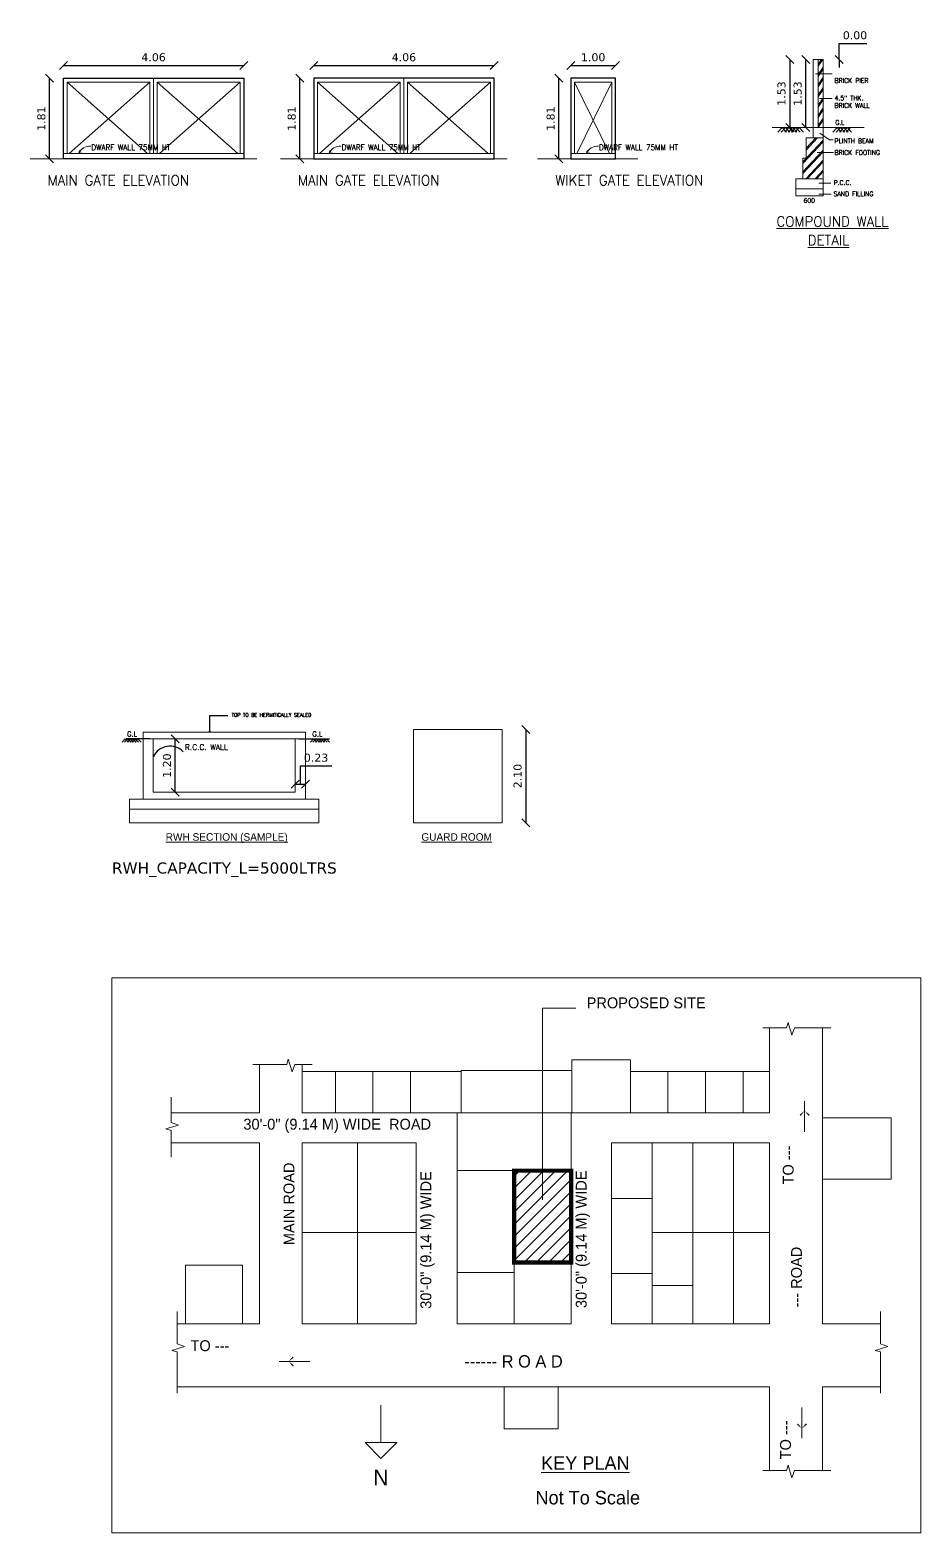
# Model space of a CAD drawing. Header units: metres. Extents: x 609 to 1377, y 679 to 857.
# Drawn here: x 1074.81 to 1094.86, y 684.39 to 718.2 of the extents above; entities that cross this region are included whole.
import ezdxf
from ezdxf.enums import TextEntityAlignment as Align

# ---------------------------------------------------------------- set-up
doc = ezdxf.new("R2010")
doc.units = ezdxf.units.M
doc.header["$MEASUREMENT"] = 0
doc.header["$PDMODE"] = 2
doc.header["$PDSIZE"] = 50
doc.layers.get('0').update_dxf_attribs({"lineweight": 0})
doc.layers.get('Defpoints').update_dxf_attribs({"lineweight": 0})
for name, color, linetype in [('COMPOUNDWALL', 58, 'Continuous'), ('FURN', 251, 'Continuous'), ('GUARD_ROOM', 2, 'Continuous'), ('MAIN_GATE', 57, 'Continuous'), ('RWH', 130, 'Continuous'), ('TE', 7, 'Continuous'), ('WAL', 1, 'Continuous'), ('WICKET_GATE', 57, 'Continuous')]:
    doc.layers.add(name, color=color, linetype=linetype)
for name, color, linetype, lineweight in [('DIM', 3, 'Continuous', 0), ('ED', 30, 'Continuous', 0), ('LOCATION_PLAN', 7, 'Continuous', 0), ('TEXT', 7, 'Continuous', 0), ('wall', 7, 'Continuous', 0)]:
    doc.layers.add(name, color=color, linetype=linetype, lineweight=lineweight)
doc.styles.add('S2', font='GOTHIC.TTF')
doc.styles.get("Standard").update_dxf_attribs({"font": 'verdana.ttf', "height": 0.18})
doc.styles.add('T', font='ROMAND.shx', dxfattribs={"width": 0.9, "height": 10})
doc.styles.add('T1', font='ROMANS.shx', dxfattribs={"width": 0.96, "height": 4})
doc.styles.add('UATEXT', font='GOTHIC.TTF')
doc.styles.add('USA TEXT', font='GOTHIC.TTF', dxfattribs={"width": 0.8})
doc.dimstyles.get("Standard").update_dxf_attribs({"dimscale": 0, "dimtxt": 0.18, "dimasz": 0.18, "dimexe": 0.18, "dimexo": 0.0625, "dimgap": 0.09, "dimtad": 1, "dimtoh": 1, "dimzin": 0, "dimdsep": 46, "dimtxsty": 'Standard', "dimblk": 'OBLIQUE', "dimcen": 0.09, "dimse1": 1, "dimse2": 1, "dimadec": 0, "dimazin": 0, "dimtfac": 1, "dimtofl": 0, "dimtmove": 0, "dimatfit": 3, "dimldrblk": 'OBLIQUE', "dimfxl": 1, "dimtolj": 1, "dimtzin": 0, "dimarcsym": 0})

# ---------------------------------------------------------------- blocks, each defined once
blk = doc.blocks.new('ARROW2')
at = {"layer": 'FURN'}
for points in [[(0, 0, 0, 1.41, 0), (-4, 4, 1.41, 1.41, 0)], [(0, 0, 0, 1.41, 0), (4, 4, 1.41, 1.41, 0)]]:
    blk.add_lwpolyline(points, format="xyseb", dxfattribs=at)
blk = doc.blocks.new('_Oblique')
at = {"color": 0, "linetype": 'ByBlock', "lineweight": -2}
blk.add_line((-0.5, -0.5), (0.5, 0.5), dxfattribs=at)
blk = doc.blocks.new('*D119')
at = {"layer": 'Defpoints', "color": 0}
for p in [(1085.435, 702.467), (1085.435, 700.367), (1085.966, 700.367)]:
    blk.add_point(p, dxfattribs=at)
at = {"layer": 'GUARD_ROOM', "color": 0, "lineweight": -2}
blk.add_line((1085.966, 702.467), (1085.966, 700.367), dxfattribs=at)
at = {"layer": 'GUARD_ROOM', "color": 0, "lineweight": -2, "xscale": 0.18, "yscale": 0.18, "zscale": 0.18}
for p, rotation in [((1085.966, 702.467), 90), ((1085.966, 700.367), 270)]:
    blk.add_blockref('_Oblique', p, dxfattribs=dict(at, rotation=rotation))
at = {"layer": 'GUARD_ROOM', "color": 0, "insert": (1085.782, 701.417), "char_height": 0.18, "attachment_point": 5, "rotation": 90}
blk.add_mtext('\\A1;2.10', dxfattribs=at)
blk = doc.blocks.new('*D120')
at = {"layer": 'COMPOUNDWALL', "color": 0, "lineweight": -2}
blk.add_line((1092.269, 716.007), (1092.269, 717.54), dxfattribs=at)
at = {"layer": 'Defpoints', "color": 0}
for p in [(1092.269, 717.54), (1092.545, 717.54), (1092.545, 716.007)]:
    blk.add_point(p, dxfattribs=at)
at = {"layer": 'COMPOUNDWALL', "color": 0, "lineweight": -2, "xscale": 0.18, "yscale": 0.18, "zscale": 0.18}
for p, rotation in [((1092.269, 717.54), 90), ((1092.269, 716.007), 270)]:
    blk.add_blockref('_Oblique', p, dxfattribs=dict(at, rotation=rotation))
at = {"layer": 'COMPOUNDWALL', "color": 0, "insert": (1092.085, 716.773), "char_height": 0.18, "attachment_point": 5, "rotation": 90}
blk.add_mtext('\\A1;1.53', dxfattribs=at)
blk = doc.blocks.new('*D121')
at = {"layer": 'COMPOUNDWALL', "color": 0, "lineweight": -2}
blk.add_line((1091.905, 717.54), (1091.905, 716.007), dxfattribs=at)
at = {"layer": 'Defpoints', "color": 0}
for p in [(1092.545, 717.54), (1091.905, 716.007), (1092.545, 716.007)]:
    blk.add_point(p, dxfattribs=at)
at = {"layer": 'COMPOUNDWALL', "color": 0, "lineweight": -2, "xscale": 0.18, "yscale": 0.18, "zscale": 0.18}
for p, rotation in [((1091.905, 717.54), 90), ((1091.905, 716.007), 270)]:
    blk.add_blockref('_Oblique', p, dxfattribs=dict(at, rotation=rotation))
at = {"layer": 'COMPOUNDWALL', "color": 0, "insert": (1091.721, 716.773), "char_height": 0.18, "attachment_point": 5, "rotation": 90}
blk.add_mtext('\\A1;1.53', dxfattribs=at)
blk = doc.blocks.new('*D122')
at = {"layer": 'COMPOUNDWALL', "color": 0, "lineweight": -2}
for p, q in [((1093.02, 717.54), (1093.02, 717.9)), ((1093.02, 717.9), (1093.639, 717.9)), ((1093.02, 717.54), (1093.02, 717.36))]:
    blk.add_line(p, q, dxfattribs=at)
at = {"layer": 'Defpoints', "color": 0}
for p in [(1092.545, 717.54), (1092.545, 717.54), (1093.02, 717.54)]:
    blk.add_point(p, dxfattribs=at)
at = {"layer": 'COMPOUNDWALL', "color": 0, "lineweight": -2, "xscale": 0.18, "yscale": 0.18, "zscale": 0.18}
for rotation in [90, 270]:
    blk.add_blockref('_Oblique', (1093.02, 717.54), dxfattribs=dict(at, rotation=rotation))
at = {"layer": 'COMPOUNDWALL', "color": 0, "insert": (1093.375, 718.084), "char_height": 0.18, "attachment_point": 5}
blk.add_mtext('\\A1;0.00', dxfattribs=at)
blk = doc.blocks.new('*D138')
at = {"layer": 'Defpoints', "color": 0}
for p in [(1080.777, 701.052), (1081.005, 701.232), (1081.005, 701.052)]:
    blk.add_point(p, dxfattribs=at)
at = {"layer": 'ED', "color": 0, "lineweight": -2}
for p, q in [((1080.891, 701.232), (1080.891, 701.645)), ((1080.891, 701.645), (1081.598, 701.645)), ((1080.777, 701.232), (1081.005, 701.232))]:
    blk.add_line(p, q, dxfattribs=at)
at = {"layer": 'ED', "color": 0, "lineweight": -2, "xscale": 0.18, "yscale": 0.18, "zscale": 0.18, "rotation": 180}
blk.add_blockref('_Oblique', (1080.777, 701.232), dxfattribs=at)
at = {"layer": 'ED', "color": 0, "lineweight": -2, "xscale": 0.18, "yscale": 0.18, "zscale": 0.18}
blk.add_blockref('_Oblique', (1081.005, 701.232), dxfattribs=at)
at = {"layer": 'ED', "color": 0, "insert": (1081.244, 701.829), "char_height": 0.18, "attachment_point": 5}
blk.add_mtext('\\A1;0.23', dxfattribs=at)
blk = doc.blocks.new('*D139')
at = {"layer": 'Defpoints', "color": 0}
for p in [(1077.58, 702.252), (1078.073, 702.252), (1077.58, 701.052)]:
    blk.add_point(p, dxfattribs=at)
at = {"layer": 'RWH', "color": 0, "lineweight": -2}
blk.add_line((1078.073, 701.052), (1078.073, 702.252), dxfattribs=at)
at = {"layer": 'RWH', "color": 0, "lineweight": -2, "xscale": 0.18, "yscale": 0.18, "zscale": 0.18}
for p, rotation in [((1078.073, 702.252), 90), ((1078.073, 701.052), 270)]:
    blk.add_blockref('_Oblique', p, dxfattribs=dict(at, rotation=rotation))
at = {"layer": 'RWH', "color": 0, "insert": (1077.889, 701.652), "char_height": 0.18, "attachment_point": 5, "rotation": 90}
blk.add_mtext('\\A1;1.20', dxfattribs=at)
blk = doc.blocks.new('*D153')
at = {"layer": 'Defpoints', "color": 0}
for p in [(1075.245, 717.116), (1075.556, 717.116), (1075.556, 715.301)]:
    blk.add_point(p, dxfattribs=at)
at = {"layer": 'MAIN_GATE', "color": 0, "lineweight": -2}
blk.add_line((1075.245, 715.301), (1075.245, 717.116), dxfattribs=at)
at = {"layer": 'MAIN_GATE', "color": 0, "lineweight": -2, "xscale": 0.18, "yscale": 0.18, "zscale": 0.18}
for p, rotation in [((1075.245, 717.116), 90), ((1075.245, 715.301), 270)]:
    blk.add_blockref('_Oblique', p, dxfattribs=dict(at, rotation=rotation))
at = {"layer": 'MAIN_GATE', "color": 0, "insert": (1075.061, 716.209), "char_height": 0.18, "attachment_point": 5, "rotation": 90}
blk.add_mtext('\\A1;1.81', dxfattribs=at)
blk = doc.blocks.new('*D154')
at = {"layer": 'Defpoints', "color": 0}
for p in [(1079.616, 717.406), (1075.556, 717.116), (1079.616, 717.116)]:
    blk.add_point(p, dxfattribs=at)
at = {"layer": 'MAIN_GATE', "color": 0, "lineweight": -2}
blk.add_line((1075.556, 717.406), (1079.616, 717.406), dxfattribs=at)
at = {"layer": 'MAIN_GATE', "color": 0, "lineweight": -2, "xscale": 0.18, "yscale": 0.18, "zscale": 0.18, "rotation": 180}
blk.add_blockref('_Oblique', (1075.556, 717.406), dxfattribs=at)
at = {"layer": 'MAIN_GATE', "color": 0, "lineweight": -2, "xscale": 0.18, "yscale": 0.18, "zscale": 0.18}
blk.add_blockref('_Oblique', (1079.616, 717.406), dxfattribs=at)
at = {"layer": 'MAIN_GATE', "color": 0, "insert": (1077.586, 717.589), "char_height": 0.18, "attachment_point": 5}
blk.add_mtext('\\A1;4.06', dxfattribs=at)
blk = doc.blocks.new('*D155')
at = {"layer": 'Defpoints', "color": 0}
for p in [(1080.88, 717.116), (1081.191, 717.116), (1081.191, 715.301)]:
    blk.add_point(p, dxfattribs=at)
at = {"layer": 'MAIN_GATE', "color": 0, "lineweight": -2}
blk.add_line((1080.88, 715.301), (1080.88, 717.116), dxfattribs=at)
at = {"layer": 'MAIN_GATE', "color": 0, "lineweight": -2, "xscale": 0.18, "yscale": 0.18, "zscale": 0.18}
for p, rotation in [((1080.88, 717.116), 90), ((1080.88, 715.301), 270)]:
    blk.add_blockref('_Oblique', p, dxfattribs=dict(at, rotation=rotation))
at = {"layer": 'MAIN_GATE', "color": 0, "insert": (1080.696, 716.209), "char_height": 0.18, "attachment_point": 5, "rotation": 90}
blk.add_mtext('\\A1;1.81', dxfattribs=at)
blk = doc.blocks.new('*D156')
at = {"layer": 'Defpoints', "color": 0}
for p in [(1085.251, 717.406), (1081.191, 717.116), (1085.251, 717.116)]:
    blk.add_point(p, dxfattribs=at)
at = {"layer": 'MAIN_GATE', "color": 0, "lineweight": -2}
blk.add_line((1081.191, 717.406), (1085.251, 717.406), dxfattribs=at)
at = {"layer": 'MAIN_GATE', "color": 0, "lineweight": -2, "xscale": 0.18, "yscale": 0.18, "zscale": 0.18, "rotation": 180}
blk.add_blockref('_Oblique', (1081.191, 717.406), dxfattribs=at)
at = {"layer": 'MAIN_GATE', "color": 0, "lineweight": -2, "xscale": 0.18, "yscale": 0.18, "zscale": 0.18}
blk.add_blockref('_Oblique', (1085.251, 717.406), dxfattribs=at)
at = {"layer": 'MAIN_GATE', "color": 0, "insert": (1083.221, 717.589), "char_height": 0.18, "attachment_point": 5}
blk.add_mtext('\\A1;4.06', dxfattribs=at)
blk = doc.blocks.new('*D157')
at = {"layer": 'Defpoints', "color": 0}
for p in [(1086.709, 717.116), (1086.981, 717.116), (1086.981, 715.301)]:
    blk.add_point(p, dxfattribs=at)
at = {"layer": 'WICKET_GATE', "color": 0, "lineweight": -2}
blk.add_line((1086.709, 715.301), (1086.709, 717.116), dxfattribs=at)
at = {"layer": 'WICKET_GATE', "color": 0, "lineweight": -2, "xscale": 0.18, "yscale": 0.18, "zscale": 0.18}
for p, rotation in [((1086.709, 717.116), 90), ((1086.709, 715.301), 270)]:
    blk.add_blockref('_Oblique', p, dxfattribs=dict(at, rotation=rotation))
at = {"layer": 'WICKET_GATE', "color": 0, "insert": (1086.525, 716.209), "char_height": 0.18, "attachment_point": 5, "rotation": 90}
blk.add_mtext('\\A1;1.81', dxfattribs=at)
blk = doc.blocks.new('*D158')
at = {"layer": 'Defpoints', "color": 0}
for p in [(1087.981, 717.406), (1086.981, 717.116), (1087.981, 717.116)]:
    blk.add_point(p, dxfattribs=at)
at = {"layer": 'WICKET_GATE', "color": 0, "lineweight": -2}
blk.add_line((1086.981, 717.406), (1087.981, 717.406), dxfattribs=at)
at = {"layer": 'WICKET_GATE', "color": 0, "lineweight": -2, "xscale": 0.18, "yscale": 0.18, "zscale": 0.18, "rotation": 180}
blk.add_blockref('_Oblique', (1086.981, 717.406), dxfattribs=at)
at = {"layer": 'WICKET_GATE', "color": 0, "lineweight": -2, "xscale": 0.18, "yscale": 0.18, "zscale": 0.18}
blk.add_blockref('_Oblique', (1087.981, 717.406), dxfattribs=at)
at = {"layer": 'WICKET_GATE', "color": 0, "insert": (1087.481, 717.589), "char_height": 0.18, "attachment_point": 5}
blk.add_mtext('\\A1;1.00', dxfattribs=at)

msp = doc.modelspace()

# ---------------------------------------------------------------- hatches: boundary and pattern name
h = msp.add_hatch()
h.set_pattern_fill('ANSI31', color=256, scale=1.533333, style=0)
h.set_pattern_definition([(45, (1261.67492, 1339.2126), (-0.1355288, 0.1355288), [])])
h.paths.add_polyline_path([(1086.987, 692.541), (1085.704, 692.541), (1085.704, 690.473), (1086.987, 690.473)])

# ---------------------------------------------------------------- linework, layer by layer
for p, q in [((1091.45, 695.755), (1091.45, 693.841)), ((1092.646, 695.755), (1092.646, 689.092)), ((1079.973, 693.841), (1079.973, 694.927)), ((1080.929, 693.841), (1080.929, 694.927)), ((1092.241, 693.411), (1092.241, 694.101)), ((1077.985, 693.841), (1079.973, 693.841)), ((1080.929, 693.841), (1091.45, 693.841)), ((1084.421, 689.092), (1084.421, 693.841)), ((1086.987, 689.092), (1086.987, 693.841)), ((1077.985, 693.168), (1079.973, 693.168)), ((1079.973, 689.092), (1079.973, 693.168)), ((1080.929, 693.168), (1083.495, 693.168)), ((1080.929, 689.092), (1080.929, 693.168)), ((1082.179, 693.168), (1082.179, 689.092)), ((1083.495, 689.092), (1083.495, 693.168)), ((1087.896, 689.092), (1087.896, 693.168)), ((1087.896, 693.168), (1091.45, 693.168)), ((1088.811, 693.168), (1088.811, 689.092)), ((1089.725, 693.168), (1089.725, 689.092)), ((1090.639, 693.168), (1090.639, 689.092)), ((1091.45, 693.168), (1091.45, 689.092)), ((1084.421, 692.541), (1086.987, 692.541)), ((1085.704, 692.541), (1085.704, 689.092)), ((1087.896, 691.91), (1088.811, 691.91)), ((1080.929, 691.151), (1082.685, 691.151)), ((1082.685, 691.151), (1083.495, 691.151)), ((1088.811, 691.151), (1089.725, 691.151)), ((1089.725, 691.151), (1090.639, 691.151)), ((1090.639, 691.151), (1091.45, 691.151)), ((1085.704, 690.248), (1084.421, 690.248)), ((1079.973, 689.092), (1078.119, 689.092)), ((1083.495, 689.092), (1080.929, 689.092)), ((1086.987, 689.092), (1084.421, 689.092)), ((1091.45, 689.092), (1087.896, 689.092)), ((1093.949, 689.092), (1092.646, 689.092)), ((1081.105, 688.246), (1080.416, 688.246)), ((1091.45, 687.674), (1078.119, 687.674)), ((1091.45, 687.674), (1091.45, 685.79)), ((1092.646, 687.674), (1092.646, 685.79)), ((1093.949, 687.674), (1092.646, 687.674)), ((1082.704, 686.423), (1082.704, 687.26)), ((1092.18, 687.212), (1092.18, 686.523)), ((1082.704, 686.064), (1082.346, 686.423)), ((1082.346, 686.423), (1083.063, 686.423)), ((1083.063, 686.423), (1082.704, 686.064)), ((1083.063, 686.423), (1082.704, 686.423))]:
    msp.add_line(p, q)
at = {"color": 1}
msp.add_line((1087.896, 690.228), (1088.811, 690.228), dxfattribs=at)
for points in [[(1083.435, 700.367), (1085.435, 700.367), (1085.435, 702.467), (1083.435, 702.467)], [(1086.999, 693.841), (1088.319, 693.841), (1088.319, 695.031), (1086.999, 695.031)], [(1080.929, 693.841), (1081.68, 693.841), (1081.68, 694.772), (1080.929, 694.772)], [(1081.68, 693.841), (1082.525, 693.841), (1082.525, 694.772), (1081.68, 694.772)], [(1082.525, 693.841), (1083.37, 693.841), (1083.37, 694.772), (1082.525, 694.772)], [(1083.37, 693.841), (1084.507, 693.841), (1084.507, 694.772), (1083.37, 694.772)], [(1084.507, 693.841), (1086.999, 693.841), (1086.999, 694.789), (1084.507, 694.789)], [(1088.319, 693.841), (1089.164, 693.841), (1089.164, 694.772), (1088.319, 694.772)], [(1089.164, 693.841), (1090.01, 693.841), (1090.01, 694.772), (1089.164, 694.772)], [(1090.01, 693.841), (1090.855, 693.841), (1090.855, 694.772), (1090.01, 694.772)], [(1091.45, 693.841), (1090.855, 693.841), (1090.855, 694.772), (1091.45, 694.772)], [(1092.646, 692.344), (1094.189, 692.344), (1094.189, 693.724), (1092.646, 693.724)]]:
    msp.add_lwpolyline(points, close=True)
for points in [[(1086.338, 691.885), (1086.338, 696.192), (1087.09, 696.192)], [(1091.299, 695.755), (1091.834, 695.755), (1091.868, 695.876), (1091.955, 695.591), (1092.015, 695.755), (1092.828, 695.755)], [(1079.823, 694.927), (1080.584, 694.927), (1080.619, 695.048), (1080.705, 694.763), (1080.766, 694.927), (1081.154, 694.927)], [(1077.985, 692.84), (1077.985, 693.444), (1077.865, 693.478), (1078.149, 693.565), (1077.985, 693.625), (1077.985, 694.194)], [(1078.119, 687.536), (1078.119, 688.462), (1077.998, 688.496), (1078.283, 688.583), (1078.119, 688.643), (1078.119, 689.368)], [(1093.949, 687.536), (1093.949, 688.462), (1093.828, 688.496), (1094.113, 688.583), (1093.949, 688.643), (1093.949, 689.368)], [(1091.299, 685.79), (1091.834, 685.79), (1091.868, 685.91), (1091.955, 685.626), (1092.015, 685.79), (1092.828, 685.79)]]:
    msp.add_lwpolyline(points)
at = {"color": 1, "const_width": 0.092}
msp.add_lwpolyline([(1086.987, 692.541), (1085.704, 692.541), (1085.704, 690.473), (1086.987, 690.473)], close=True, dxfattribs=at)
at = {"color": 1}
for points in [[(1078.304, 689.092), (1079.592, 689.092), (1079.592, 690.412), (1078.304, 690.412)], [(1088.811, 689.092), (1089.725, 689.092), (1089.725, 689.952), (1088.811, 689.952)], [(1085.48, 686.732), (1086.691, 686.732), (1086.691, 687.674), (1085.48, 687.674)]]:
    msp.add_lwpolyline(points, close=True, dxfattribs=at)
at = {"layer": 'Defpoints', "color": 0, "linetype": 'ByBlock'}
for p in [(1077.942, 702.252), (1077.942, 701.052)]:
    msp.add_point(p, dxfattribs=at)
at = {"layer": 'DIM'}
for p, q in [((1092.43, 717.54), (1092.43, 716.007)), ((1092.545, 717.54), (1092.43, 717.54)), ((1092.545, 717.387), (1092.65, 717.54)), ((1092.545, 717.432), (1092.619, 717.54)), ((1092.489, 717.218), (1092.86, 717.218)), ((1092.545, 717.202), (1092.66, 717.369)), ((1092.545, 717.157), (1092.66, 717.324)), ((1092.545, 716.972), (1092.66, 717.139)), ((1092.545, 716.927), (1092.66, 717.094)), ((1092.545, 716.742), (1092.66, 716.909)), ((1092.545, 716.697), (1092.66, 716.864)), ((1092.545, 716.512), (1092.66, 716.679)), ((1092.545, 716.467), (1092.66, 716.634)), ((1092.578, 716.66), (1092.86, 716.66)), ((1092.545, 716.282), (1092.66, 716.449)), ((1092.545, 716.237), (1092.66, 716.404)), ((1092.545, 716.052), (1092.66, 716.219)), ((1091.639, 715.905), (1091.736, 716.007)), ((1091.715, 715.905), (1091.812, 716.007)), ((1091.833, 715.905), (1091.736, 716.007)), ((1091.792, 715.905), (1091.889, 716.007)), ((1091.91, 715.905), (1091.812, 716.007)), ((1091.869, 715.905), (1091.966, 716.007)), ((1091.986, 715.905), (1091.889, 716.007)), ((1091.945, 715.905), (1092.042, 716.007)), ((1092.063, 715.905), (1091.966, 716.007)), ((1092.022, 715.905), (1092.119, 716.007)), ((1092.14, 715.905), (1092.042, 716.007)), ((1092.216, 715.905), (1092.119, 716.007)), ((1092.545, 716.007), (1092.66, 716.174)), ((1092.582, 715.882), (1092.801, 715.731)), ((1092.873, 715.905), (1092.97, 716.007)), ((1092.95, 715.905), (1093.047, 716.007)), ((1093.067, 715.905), (1092.97, 716.007)), ((1093.026, 715.905), (1093.124, 716.007)), ((1093.144, 715.905), (1093.047, 716.007)), ((1093.103, 715.905), (1093.2, 716.007)), ((1093.221, 715.905), (1093.124, 716.007)), ((1093.18, 715.905), (1093.277, 716.007)), ((1093.297, 715.905), (1093.2, 716.007)), ((1092.2, 715.235), (1092.66, 715.726)), ((1092.2, 715.197), (1092.66, 715.688)), ((1092.276, 715.503), (1092.533, 715.777)), ((1092.276, 715.541), (1092.497, 715.777)), ((1092.801, 715.731), (1092.884, 715.731)), ((1075.907, 715.426), (1075.918, 715.494)), ((1075.907, 715.426), (1075.973, 715.443)), ((1081.542, 715.426), (1081.553, 715.494)), ((1081.542, 715.426), (1081.608, 715.443)), ((1087.331, 715.426), (1087.343, 715.494)), ((1087.331, 715.426), (1087.398, 715.443)), ((1092.2, 715.011), (1092.66, 715.501)), ((1092.2, 714.973), (1092.66, 715.464)), ((1092.266, 714.857), (1092.66, 715.277)), ((1092.301, 714.857), (1092.66, 715.24)), ((1092.522, 715.445), (1092.891, 715.445)), ((1092.476, 714.857), (1092.66, 715.053)), ((1092.511, 714.857), (1092.66, 715.016)), ((1092.559, 714.759), (1092.831, 714.759)), ((1092.559, 714.511), (1092.838, 714.511))]:
    msp.add_line(p, q, dxfattribs=at)
for centre in [(1076.144, 715.335), (1081.779, 715.335), (1087.569, 715.335)]:
    msp.add_arc(centre, 0.254, 83.3549, 159.0119, dxfattribs=at)
at = {"layer": 'FURN'}
for p, q in [((1078.853, 702.781), (1079.255, 702.781)), ((1078.853, 702.402), (1078.853, 702.781))]:
    msp.add_line(p, q, dxfattribs=at)
msp.add_arc((1077.957, 701.669), 0.42, 44.8365, 153.6958, dxfattribs=at)
at = {"layer": 'LOCATION_PLAN'}
msp.add_lwpolyline([(1076.647, 696.881), (1094.86, 696.881), (1094.86, 684.388), (1076.647, 684.388)], close=True, dxfattribs=at)
at = {"layer": 'MAIN_GATE'}
for points in [[(1075.556, 717.116), (1079.616, 717.116), (1079.616, 715.301), (1075.556, 715.301)], [(1081.191, 715.301), (1085.251, 715.301), (1085.251, 717.116), (1081.191, 717.116)]]:
    msp.add_lwpolyline(points, close=True, dxfattribs=at)
at = {"layer": 'WAL', "color": 12}
for p, q in [((1076.877, 702.177), (1076.95, 702.253)), ((1076.935, 702.177), (1077.007, 702.253)), ((1077.022, 702.177), (1076.95, 702.253)), ((1076.992, 702.177), (1077.064, 702.253)), ((1077.079, 702.177), (1077.007, 702.253)), ((1077.049, 702.177), (1077.121, 702.253)), ((1077.136, 702.177), (1077.064, 702.253)), ((1077.106, 702.177), (1077.178, 702.253)), ((1077.163, 702.177), (1077.235, 702.253)), ((1077.251, 702.177), (1077.178, 702.253)), ((1081.118, 702.177), (1081.19, 702.253)), ((1081.175, 702.177), (1081.247, 702.253)), ((1081.262, 702.177), (1081.19, 702.253)), ((1081.232, 702.177), (1081.304, 702.253)), ((1081.32, 702.177), (1081.247, 702.253)), ((1081.289, 702.177), (1081.361, 702.253)), ((1081.377, 702.177), (1081.304, 702.253)), ((1081.346, 702.177), (1081.419, 702.253)), ((1081.434, 702.177), (1081.361, 702.253)), ((1081.403, 702.177), (1081.476, 702.253)), ((1081.491, 702.177), (1081.419, 702.253)), ((1081.548, 702.177), (1081.476, 702.253))]:
    msp.add_line(p, q, dxfattribs=at)
at = {"layer": 'WAL', "color": 7}
for p, q in [((1077.504, 702.252), (1076.967, 702.252)), ((1080.853, 702.252), (1081.546, 702.252))]:
    msp.add_line(p, q, dxfattribs=at)
at = {"layer": 'WAL', "color": 1}
for p, q in [((1077.194, 702.177), (1077.121, 702.253)), ((1077.308, 702.177), (1077.235, 702.253))]:
    msp.add_line(p, q, dxfattribs=at)
at = {"layer": 'wall'}
for p, q in [((1092.545, 717.54), (1092.545, 716.007)), ((1092.66, 717.54), (1092.545, 717.54)), ((1092.66, 716.007), (1092.66, 717.54)), ((1092.43, 716.007), (1091.51, 716.007)), ((1092.66, 716.007), (1092.43, 716.007)), ((1092.43, 716.007), (1092.43, 715.777)), ((1092.66, 715.777), (1092.66, 716.007)), ((1092.66, 716.007), (1093.58, 716.007)), ((1092.66, 715.777), (1092.276, 715.777)), ((1092.276, 715.777), (1092.276, 715.317)), ((1092.66, 715.317), (1092.66, 715.777)), ((1092.276, 715.317), (1092.2, 715.317)), ((1092.2, 715.317), (1092.2, 714.857)), ((1092.66, 714.857), (1092.66, 715.317)), ((1092.66, 714.857), (1092.046, 714.857)), ((1092.046, 714.857), (1092.046, 714.473)), ((1092.66, 714.473), (1092.66, 714.857)), ((1092.66, 714.627), (1092.046, 714.627)), ((1092.046, 714.473), (1092.66, 714.473)), ((1077.352, 702.252), (1077.352, 702.404)), ((1077.352, 702.404), (1080.777, 702.404)), ((1080.777, 702.404), (1081.005, 702.404)), ((1081.005, 702.404), (1081.005, 702.252)), ((1077.352, 702.252), (1077.352, 701.052)), ((1080.853, 702.252), (1077.504, 702.252)), ((1077.58, 702.252), (1077.58, 701.052)), ((1080.777, 701.052), (1080.777, 702.252)), ((1081.005, 700.9), (1081.005, 702.252)), ((1077.352, 701.052), (1077.352, 700.9)), ((1077.58, 701.052), (1080.777, 701.052)), ((1077.048, 700.367), (1077.048, 700.9)), ((1077.048, 700.9), (1077.352, 700.9)), ((1077.048, 700.671), (1081.31, 700.671)), ((1077.352, 700.9), (1081.005, 700.9)), ((1081.005, 700.9), (1081.31, 700.9)), ((1081.31, 700.9), (1081.31, 700.367)), ((1081.31, 700.367), (1077.048, 700.367))]:
    msp.add_line(p, q, dxfattribs=at)
at = {"layer": 'wall', "color": 1}
for p, q in [((1079.616, 717.116), (1075.556, 717.116)), ((1075.556, 717.116), (1075.556, 715.301)), ((1075.639, 717.033), (1075.639, 715.426)), ((1077.452, 715.426), (1075.639, 717.033)), ((1077.503, 717.033), (1075.639, 717.033)), ((1075.69, 715.426), (1077.503, 717.033)), ((1077.503, 717.033), (1077.503, 715.426)), ((1077.586, 717.116), (1077.586, 715.426)), ((1079.533, 717.033), (1077.669, 717.033)), ((1079.482, 715.426), (1077.669, 717.033)), ((1077.669, 717.033), (1077.669, 715.426)), ((1077.72, 715.426), (1079.533, 717.033)), ((1079.533, 715.426), (1079.533, 717.033)), ((1079.616, 715.301), (1079.616, 717.116)), ((1085.251, 717.116), (1081.191, 717.116)), ((1081.191, 717.116), (1081.191, 715.301)), ((1081.275, 717.033), (1081.275, 715.426)), ((1083.087, 715.426), (1081.275, 717.033)), ((1083.138, 717.033), (1081.275, 717.033)), ((1081.325, 715.426), (1083.138, 717.033)), ((1083.138, 717.033), (1083.138, 715.426)), ((1083.221, 717.116), (1083.221, 715.426)), ((1085.168, 717.033), (1083.305, 717.033)), ((1085.117, 715.426), (1083.305, 717.033)), ((1083.305, 717.033), (1083.305, 715.426)), ((1083.355, 715.426), (1085.168, 717.033)), ((1085.168, 715.426), (1085.168, 717.033)), ((1085.251, 715.301), (1085.251, 717.116)), ((1087.981, 717.116), (1086.981, 717.116)), ((1086.981, 717.116), (1086.981, 715.301)), ((1087.064, 717.033), (1087.064, 715.426)), ((1087.847, 715.426), (1087.064, 717.033)), ((1087.898, 717.033), (1087.064, 717.033)), ((1087.115, 715.426), (1087.898, 717.033)), ((1087.898, 717.033), (1087.898, 715.426)), ((1087.981, 717.116), (1087.981, 715.301)), ((1074.806, 715.301), (1079.912, 715.301)), ((1075.556, 715.426), (1079.616, 715.426)), ((1080.441, 715.301), (1085.547, 715.301)), ((1081.191, 715.426), (1085.251, 715.426)), ((1086.231, 715.301), (1088.488, 715.301)), ((1086.981, 715.426), (1087.981, 715.426))]:
    msp.add_line(p, q, dxfattribs=at)
at = {"layer": 'WICKET_GATE'}
msp.add_lwpolyline([(1086.981, 715.301), (1087.981, 715.301), (1087.981, 717.116), (1086.981, 717.116)], close=True, dxfattribs=at)

# ---------------------------------------------------------------- block references
at = {"yscale": 0.0251595259800088}
for p, xscale, zscale, rotation in [((1092.241, 693.886), 0.0251595259800088, 0.0251595259800088, 180), ((1080.63, 688.246), -0.0251595259800088, 0.0251595259799444, 270)]:
    msp.add_blockref('ARROW2', p, dxfattribs=dict(at, xscale=xscale, zscale=zscale, rotation=rotation))
at = {"xscale": -0.0251595259800088, "yscale": 0.0251595259800088, "zscale": 0.0251595259799444}
msp.add_blockref('ARROW2', (1092.18, 686.738), dxfattribs=at)
at = {"layer": 'DIM', "xscale": -0.006344696969697, "yscale": 0.006344696969697, "zscale": 0.0063446969696914}
msp.add_blockref('ARROW2', (1078.853, 702.402), dxfattribs=at)
at = {"layer": 'DIM', "xscale": -0.006344696969825, "yscale": 0.006344696969697, "zscale": 0.0063446969696914, "rotation": 316.4060953670703}
msp.add_blockref('ARROW2', (1077.58, 701.855), dxfattribs=at)

# ---------------------------------------------------------------- texts
for s, height, style, p in [('PROPOSED SITE', 0.24533, 'USA TEXT', (1087.335, 696.192)), ('30\'-0" (9.14 M) WIDE  ROAD', 0.24533, 'USA TEXT', (1079.608, 693.461)), ('TO ---', 0.2453, 'USA TEXT', (1078.418, 688.478)), ('------ R O A D', 0.276, 'USA TEXT', (1084.582, 688.11)), ('%%uKEY PLAN', 0.30455, 'UATEXT', (1086.31, 685.808)), ('Not To Scale', 0.30455, 'S2', (1086.183, 685.03))]:
    msp.add_text(s, height=height, dxfattribs=dict(style=style)).set_placement(p)
at = {"style": 'USA TEXT'}
for s, height, p in [('TO ---', 0.2453, (1091.994, 692.228)), ('MAIN ROAD', 0.2453, (1080.757, 690.863)), ('30\'-0" (9.14 M) WIDE ', 0.24533, (1087.335, 689.446)), ('30\'-0" (9.14 M) WIDE ', 0.24533, (1083.839, 689.43)), ('--- ROAD', 0.2453, (1092.18, 689.461)), ('TO ---', 0.2453, (1091.933, 686.044))]:
    msp.add_text(s, height=height, rotation=90, dxfattribs=at).set_placement(p)
msp.add_text('N', height=0.354, dxfattribs=at).set_placement((1082.703, 685.459), align=Align.CENTER)
at = {"layer": 'DIM', "style": 'T1', "width": 0.96}
for s, height, p in [('BRICK PIER', 0.1048, (1092.915, 717.013)), ('4.5" THK.', 0.1048, (1092.915, 716.62)), ('BRICK WALL', 0.1048, (1092.915, 716.451)), ('G.L', 0.1048, (1092.931, 716.067)), ('DWARF WALL 75MM HT', 0.12277, (1076.187, 715.502)), ('DWARF WALL 75MM HT', 0.12277, (1081.822, 715.502)), ('DWARF WALL 75MM HT', 0.12277, (1087.612, 715.502)), ('PLINTH BEAM', 0.10478, (1092.915, 715.654)), ('BRICK FOOTING', 0.10478, (1092.915, 715.393)), ('SAND FILLING', 0.10478, (1092.893, 714.462)), ('P.C.C.', 0.1048, (1092.893, 714.716)), ('600', 0.1048, (1092.217, 714.315))]:
    msp.add_text(s, height=height, dxfattribs=at).set_placement(p)
at = {"layer": 'DIM', "color": 2, "style": 'T1', "width": 0.96}
for s, height, p in [('TOP TO BE HERMITICALLY SEALED', 0.08327, (1079.341, 702.75)), ('R.C.C. WALL', 0.12689, (1078.295, 702.004))]:
    msp.add_text(s, height=height, dxfattribs=at).set_placement(p)
at = {"layer": 'RWH', "insert": (1079.179, 699.308), "char_height": 0.25, "attachment_point": 5}
msp.add_mtext_dynamic_manual_height_columns('RWH_CAPACITY_L=5000LTRS', width=9.36957, gutter_width=0.9, heights=[0], dxfattribs=at)
at = {"layer": 'TE', "color": 1, "style": 'T', "width": 0.96}
for p in [(1076.991, 702.304), (1081.161, 702.304)]:
    msp.add_text('G.L', height=0.1142, dxfattribs=at).set_placement(p)
at = {"layer": 'TEXT', "color": 5, "style": 'T', "width": 0.96}
for s, p in [('MAIN GATE ELEVATION', (1075.202, 714.707)), ('MAIN GATE ELEVATION', (1080.837, 714.707)), ('WIKET GATE ELEVATION', (1086.627, 714.707)), ('%%UCOMPOUND WALL%%U', (1091.606, 713.78)), ('%%UDETAIL%%U', (1092.312, 713.359))]:
    msp.add_text(s, height=0.22957, dxfattribs=at).set_placement(p)
at = {"layer": 'TEXT', "style": 'UATEXT'}
for s, p in [('%%URWH SECTION (SAMPLE)', (1077.86, 699.962)), ('%%UGUARD ROOM', (1083.615, 699.962))]:
    msp.add_text(s, height=0.1696, dxfattribs=at).set_placement(p)

# ---------------------------------------------------------------- dimensions: what is measured, and where the dimension line sits
at = {"layer": 'COMPOUNDWALL', "color": 3}
dim = msp.add_linear_dim(base=(1093.019959537, 717.540141562), p1=(1092.544686158, 717.540141562), p2=(1092.544686158, 717.540141562), angle=90, dimstyle='Standard', override={"dimscale": 1}, dxfattribs=at)
dim.commit()
dim.dimension.update_dxf_attribs({"geometry": '*D122', "text_midpoint": (1093.374640531, 718.0838286)})
at = {"layer": 'COMPOUNDWALL', "color": 2}
dim = msp.add_linear_dim(base=(1091.905, 716.007), p1=(1092.545, 717.54), p2=(1092.545, 716.007), angle=90, dimstyle='Standard', override={"dimscale": 1}, dxfattribs=at)
dim.commit()
dim.dimension.update_dxf_attribs({"geometry": '*D121', "text_midpoint": (1091.721, 716.773)})
at = {"layer": 'COMPOUNDWALL', "color": 1}
dim = msp.add_linear_dim(base=(1092.269, 717.54), p1=(1092.545, 716.007), p2=(1092.545, 717.54), angle=90, dimstyle='Standard', override={"dimscale": 1}, dxfattribs=at)
dim.commit()
dim.dimension.update_dxf_attribs({"geometry": '*D120', "text_midpoint": (1092.085, 716.773)})
at = {"layer": 'ED'}
dim = msp.add_linear_dim(base=(1081.005, 701.232), p1=(1080.777, 701.052), p2=(1081.005, 701.052), dimstyle='Standard', override={"dimscale": 1, "dimtxt": 0.18, "dimtmove": 1, "dimfxl": 5}, dxfattribs=at)
dim.commit()
dim.dimension.update_dxf_attribs({"geometry": '*D138', "text_midpoint": (1080.981, 701.829)})
at = {"layer": 'GUARD_ROOM'}
dim = msp.add_linear_dim(base=(1085.966, 700.367), p1=(1085.435, 702.467), p2=(1085.435, 700.367), angle=90, dimstyle='Standard', override={"dimscale": 1}, dxfattribs=at)
dim.commit()
dim.dimension.update_dxf_attribs({"geometry": '*D119', "text_midpoint": (1085.782, 701.417)})
at = {"layer": 'MAIN_GATE', "color": 2}
for base, p1, p2, picture, middle in [((1079.616, 717.406), (1075.556, 717.116), (1079.616, 717.116), '*D154', (1077.586, 717.589)), ((1085.251, 717.406), (1081.191, 717.116), (1085.251, 717.116), '*D156', (1083.221, 717.589))]:
    dim = msp.add_linear_dim(base=base, p1=p1, p2=p2, dimstyle='Standard', override={"dimscale": 1}, dxfattribs=at)
    dim.commit()
    dim.dimension.update_dxf_attribs({"geometry": picture, "text_midpoint": middle})
at = {"layer": 'MAIN_GATE', "color": 1}
for base, p1, p2, picture, middle in [((1075.245, 717.1161), (1075.5561, 715.3013), (1075.5561, 717.1161), '*D153', (1075.0609, 716.2087)), ((1080.8802, 717.1161), (1081.1913, 715.3013), (1081.1913, 717.1161), '*D155', (1080.6961, 716.2087))]:
    dim = msp.add_linear_dim(base=base, p1=p1, p2=p2, angle=90, dimstyle='Standard', override={"dimscale": 1}, dxfattribs=at)
    dim.commit()
    dim.dimension.update_dxf_attribs({"geometry": picture, "text_midpoint": middle})
at = {"layer": 'RWH'}
dim = msp.add_linear_dim(base=(1078.073, 702.252), p1=(1077.58, 701.052), p2=(1077.58, 702.252), angle=90, dimstyle='Standard', override={"dimscale": 1}, dxfattribs=at)
dim.commit()
dim.dimension.update_dxf_attribs({"geometry": '*D139', "text_midpoint": (1077.889, 701.652)})
at = {"layer": 'WICKET_GATE', "color": 2}
dim = msp.add_linear_dim(base=(1087.981, 717.406), p1=(1086.981, 717.116), p2=(1087.981, 717.116), dimstyle='Standard', override={"dimscale": 1}, dxfattribs=at)
dim.commit()
dim.dimension.update_dxf_attribs({"geometry": '*D158', "text_midpoint": (1087.481, 717.589)})
at = {"layer": 'WICKET_GATE', "color": 1}
dim = msp.add_linear_dim(base=(1086.7087, 717.1161), p1=(1086.981, 715.3013), p2=(1086.981, 717.1161), angle=90, dimstyle='Standard', override={"dimscale": 1}, dxfattribs=at)
dim.commit()
dim.dimension.update_dxf_attribs({"geometry": '*D157', "text_midpoint": (1086.5246, 716.2087)})

doc.saveas('drawing.dxf')
